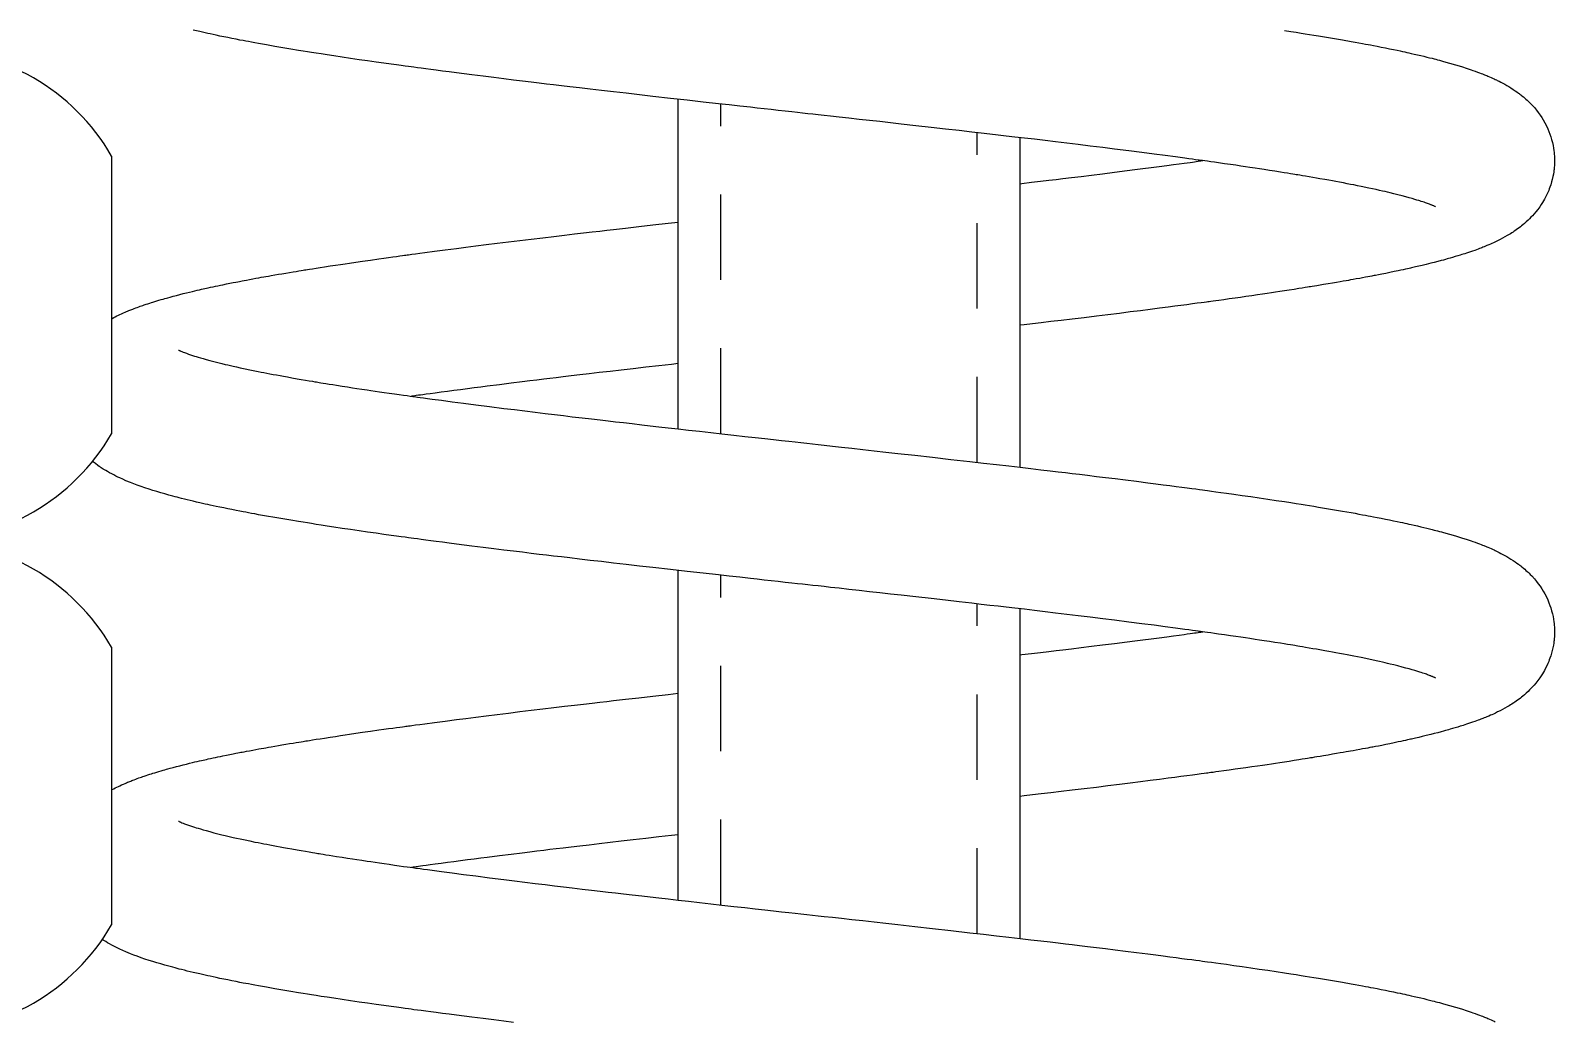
# Model space of a CAD drawing. Extents: x 126.2 to 199.4, y 112.1 to 154.8.
# Drawn here: x 196.078 to 198.309, y 117.528 to 118.978 of the extents above; entities that cross this region are included whole.
import ezdxf

# ---------------------------------------------------------------- set-up
doc = ezdxf.new("R2010")
doc.units = 0
doc.header["$LTSCALE"] = 0.5
doc.header["$MEASUREMENT"] = 0
doc.linetypes.add('HIDDEN', pattern=[0.375, 0.25, -0.125])
doc.layers.get('0').update_dxf_attribs({"linetype": 'CONTINUOUS'})

msp = doc.modelspace()

# ---------------------------------------------------------------- linework, layer by layer
at = {"linetype": 'HIDDEN'}
for p, q in [((197.08857, 118.38758), (197.08857, 118.87002)), ((197.46357, 118.34571), (197.46357, 118.82808)), ((197.08857, 117.69813), (197.08857, 118.18056)), ((197.46357, 117.65625), (197.46357, 118.13862))]:
    msp.add_line(p, q, dxfattribs=at)
for p, q in [((196.19691, 118.79392), (196.19691, 118.38767)), ((196.19691, 118.07517), (196.19691, 117.66892))]:
    msp.add_line(p, q)
at = {"linetype": 'Continuous', "flags": 128}
for points in [[(198.13444, 118.71955), (198.13444, 118.71954), (198.1341, 118.71973), (198.13375, 118.7199), (198.13326, 118.72014), (198.13258, 118.72046), (198.13166, 118.72088), (198.13054, 118.72137), (198.12978, 118.72169), (198.12898, 118.72202), (198.12821, 118.72233), (198.12749, 118.72262), (198.12672, 118.72292), (198.12572, 118.7233), (198.12422, 118.72386), (198.12263, 118.72445), (198.1211, 118.72499), (198.11963, 118.72551), (198.11764, 118.72619), (198.11563, 118.72686), (198.11356, 118.72754), (198.11155, 118.72819), (198.10974, 118.72876), (198.10714, 118.72956), (198.10402, 118.7305), (198.10035, 118.73158), (198.09603, 118.73281), (198.09097, 118.7342), (198.08533, 118.73571), (198.0794, 118.73724), (198.0736, 118.73869), (198.0682, 118.74001), (198.06418, 118.74096), (198.06046, 118.74183), (198.0567, 118.7427), (198.05234, 118.74369), (198.04733, 118.7448), (198.03655, 118.74712), (198.02564, 118.74938), (198.01995, 118.75053), (198.01476, 118.75156), (198.01004, 118.75248), (198.00508, 118.75344), (197.99958, 118.75448), (197.99388, 118.75555), (197.98867, 118.75651), (197.98361, 118.75744), (197.97831, 118.7584), (197.97215, 118.7595), (197.96508, 118.76075), (197.96019, 118.76161), (197.95492, 118.76252), (197.94934, 118.76348), (197.94419, 118.76435), (197.93972, 118.7651), (197.93594, 118.76574), (197.93287, 118.76625), (197.93052, 118.76664), (197.92838, 118.76699), (197.92561, 118.76745), (197.92214, 118.76801), (197.91797, 118.76869), (197.91309, 118.76948), (197.90769, 118.77034), (197.89924, 118.77168), (197.89127, 118.77293), (197.88381, 118.77408), (197.87689, 118.77514), (197.87021, 118.77616), (197.86281, 118.77727), (197.85644, 118.77822), (197.84955, 118.77924), (197.84214, 118.78032), (197.83419, 118.78147), (197.82571, 118.78269), (197.81684, 118.78394), (197.81076, 118.7848), (197.80535, 118.78555), (197.80061, 118.78621), (197.79657, 118.78677), (197.79321, 118.78723), (197.79057, 118.78759), (197.78863, 118.78786), (197.78682, 118.78811), (197.78326, 118.78859), (197.77882, 118.78919), (197.7735, 118.78992), (197.76727, 118.79076), (197.75372, 118.79257), (197.73881, 118.79455), (197.7225, 118.79669), (197.70474, 118.79899), (197.6855, 118.80146), (197.66474, 118.80409), (197.64733, 118.80627), (197.6292, 118.80851), (197.61157, 118.81068), (197.59465, 118.81273), (197.57846, 118.81468), (197.56303, 118.81652), (197.5474, 118.81837), (197.53269, 118.82009), (197.51893, 118.82169), (197.50611, 118.82318), (197.49423, 118.82455), (197.48232, 118.82592), (197.46952, 118.8274), (197.45584, 118.82897), (197.43738, 118.83108), (197.4175, 118.83334), (197.39618, 118.83577), (197.37409, 118.83827), (197.35218, 118.84074), (197.33665, 118.84248), (197.32125, 118.84421), (197.30596, 118.84592), (197.2908, 118.84761), (197.27584, 118.84927), (197.2618, 118.85083), (197.2489, 118.85226), (197.23956, 118.85329), (197.23094, 118.85424), (197.22307, 118.8551), (197.21586, 118.8559), (197.20822, 118.85674), (197.20085, 118.85755), (197.19217, 118.85851), (197.18273, 118.85955), (197.17241, 118.86069), (197.16212, 118.86183), (197.15192, 118.86296), (197.14182, 118.86408), (197.13181, 118.86519), (197.11628, 118.86692), (197.10092, 118.86864), (197.08506, 118.87041), (197.06277, 118.87291), (197.0393, 118.87555), (197.01469, 118.87833), (196.98897, 118.88125), (196.9696, 118.88346), (196.94999, 118.8857), (196.93134, 118.88783), (196.91379, 118.88985), (196.89733, 118.89174), (196.8819, 118.89354), (196.86751, 118.89522), (196.85522, 118.89667), (196.84378, 118.89802), (196.83319, 118.89929), (196.8225, 118.90057), (196.81079, 118.90198), (196.79808, 118.90352), (196.78498, 118.90512), (196.771, 118.90685), (196.75616, 118.90869), (196.7405, 118.91065), (196.72405, 118.91272), (196.71286, 118.91415), (196.7015, 118.9156), (196.69086, 118.91698), (196.68107, 118.91825), (196.67212, 118.91942), (196.66398, 118.92048), (196.65666, 118.92145), (196.65013, 118.92231), (196.64438, 118.92308), (196.63941, 118.92374), (196.6352, 118.92431), (196.63163, 118.92478), (196.62676, 118.92544), (196.62079, 118.92625), (196.61379, 118.9272), (196.60619, 118.92825), (196.5955, 118.92973), (196.58394, 118.93135), (196.57159, 118.93311), (196.55911, 118.93491), (196.54668, 118.93674), (196.53431, 118.93858), (196.52201, 118.94044), (196.5125, 118.9419), (196.50385, 118.94324), (196.49618, 118.94444), (196.48946, 118.94551), (196.48353, 118.94646), (196.47732, 118.94746), (196.47061, 118.94855), (196.45926, 118.95043), (196.44767, 118.95238), (196.43586, 118.9544), (196.42358, 118.95655), (196.4179, 118.95756), (196.41213, 118.95859), (196.40647, 118.95962), (196.40145, 118.96054), (196.39709, 118.96134), (196.39336, 118.96204), (196.38967, 118.96274), (196.38474, 118.96368), (196.37914, 118.96476), (196.37302, 118.96596), (196.36697, 118.96717), (196.36109, 118.96836), (196.35537, 118.96955), (196.35015, 118.97064), (196.34539, 118.97166), (196.34119, 118.97256), (196.33754, 118.97336), (196.33397, 118.97415), (196.33019, 118.975), (196.3259, 118.97598), (196.32113, 118.97708), (196.31631, 118.97821)], [(197.9134, 118.9777), (197.92244, 118.9763), (197.93049, 118.97504), (197.93758, 118.97392), (197.94374, 118.97294), (197.94976, 118.97197), (197.95628, 118.97091), (197.96329, 118.96976), (197.97475, 118.96786), (197.98642, 118.96588), (197.9984, 118.96381), (198.0109, 118.96161), (198.01666, 118.96058), (198.02237, 118.95954), (198.02748, 118.95861), (198.03193, 118.95779), (198.03574, 118.95707), (198.03937, 118.95639), (198.0435, 118.9556), (198.04894, 118.95456), (198.055, 118.95337), (198.06109, 118.95216), (198.06701, 118.95096), (198.07277, 118.94978), (198.07837, 118.94861), (198.08248, 118.94773), (198.08618, 118.94694), (198.0895, 118.94622), (198.09244, 118.94557), (198.09544, 118.94491), (198.09888, 118.94414), (198.10312, 118.94318), (198.10784, 118.94209), (198.1127, 118.94095), (198.11727, 118.93986), (198.12157, 118.93881), (198.12559, 118.93782), (198.12933, 118.93689), (198.13236, 118.93611), (198.13502, 118.93543), (198.13744, 118.9348), (198.14009, 118.93411), (198.14301, 118.93333), (198.14617, 118.93247), (198.15496, 118.93003), (198.16383, 118.92745), (198.17246, 118.92481), (198.18085, 118.92212), (198.18367, 118.92118), (198.18632, 118.92028), (198.18913, 118.91931), (198.19238, 118.91816), (198.19603, 118.91683), (198.19892, 118.91575), (198.20135, 118.91482), (198.20335, 118.91404), (198.20492, 118.91341), (198.20628, 118.91287), (198.20774, 118.91228), (198.20931, 118.91163), (198.21102, 118.91091), (198.21312, 118.91001), (198.21565, 118.90891), (198.21789, 118.9079), (198.21998, 118.90695), (198.22181, 118.90609), (198.22339, 118.90533), (198.22479, 118.90466), (198.22741, 118.90336), (198.23007, 118.902), (198.23289, 118.90051), (198.2358, 118.89891), (198.23856, 118.89735), (198.24155, 118.89559), (198.24479, 118.89359), (198.24805, 118.89149), (198.25099, 118.88951), (198.25356, 118.8877), (198.2557, 118.88614), (198.25674, 118.88536), (198.25778, 118.88457), (198.25916, 118.8835), (198.26088, 118.88213), (198.26293, 118.88045), (198.265, 118.87868), (198.26677, 118.87712), (198.26839, 118.87564), (198.26973, 118.87438), (198.27123, 118.87294), (198.27304, 118.87113), (198.27512, 118.86897), (198.27898, 118.8647), (198.28214, 118.86089), (198.28478, 118.85747), (198.28731, 118.85395), (198.28976, 118.85029), (198.29188, 118.84686), (198.29423, 118.84273), (198.29658, 118.83819), (198.2986, 118.83385), (198.30033, 118.82974), (198.30179, 118.82584), (198.30304, 118.82216), (198.30427, 118.81805), (198.30538, 118.81373), (198.30632, 118.80943), (198.30702, 118.80554), (198.30755, 118.80196), (198.30786, 118.79931), (198.3081, 118.79679), (198.30831, 118.79392), (198.30846, 118.79042), (198.30851, 118.78634), (198.3084, 118.78225), (198.30827, 118.77972), (198.30811, 118.7776), (198.30795, 118.77583), (198.3078, 118.77442), (198.30762, 118.77292), (198.30731, 118.77062), (198.30682, 118.76759), (198.30609, 118.76377), (198.30517, 118.75968), (198.30419, 118.756), (198.30297, 118.75193), (198.30183, 118.74858), (198.30088, 118.746), (198.29995, 118.74364), (198.29875, 118.74079), (198.29721, 118.73742), (198.29545, 118.73388), (198.29381, 118.73082), (198.29235, 118.72824), (198.29092, 118.72587), (198.2891, 118.72301), (198.28681, 118.71963), (198.28403, 118.71584), (198.28122, 118.71228), (198.27864, 118.70922), (198.27631, 118.70662), (198.27407, 118.70424), (198.27195, 118.70208), (198.26977, 118.69997), (198.26721, 118.69759), (198.26436, 118.69508), (198.26195, 118.69305), (198.2601, 118.69155), (198.25853, 118.69031), (198.2566, 118.68884), (198.25437, 118.68719), (198.2523, 118.68571), (198.25051, 118.68447), (198.24902, 118.68347), (198.2478, 118.68266), (198.24605, 118.68152), (198.2441, 118.68029), (198.24192, 118.67895), (198.23938, 118.67744), (198.2359, 118.67545), (198.23235, 118.67352), (198.22879, 118.67165), (198.22525, 118.66988), (198.22192, 118.66827), (198.21903, 118.66693), (198.21683, 118.66593), (198.21476, 118.66501), (198.21242, 118.664), (198.20957, 118.66279), (198.2075, 118.66194), (198.20543, 118.6611), (198.20361, 118.66037), (198.20205, 118.65976), (198.20077, 118.65927), (198.19884, 118.65853), (198.19673, 118.65774), (198.19437, 118.65687), (198.19166, 118.65589), (198.18842, 118.65475), (198.18571, 118.65382), (198.1827, 118.6528), (198.17976, 118.65183), (198.17716, 118.65099), (198.17491, 118.65027), (198.17288, 118.64963), (198.17065, 118.64893), (198.16721, 118.64788), (198.16332, 118.64671), (198.15942, 118.64556), (198.15596, 118.64457), (198.15353, 118.64388), (198.15132, 118.64326), (198.14881, 118.64256), (198.14587, 118.64175), (198.14247, 118.64084), (198.13752, 118.63953), (198.13249, 118.63823), (198.12742, 118.63694), (198.12091, 118.63534), (198.11502, 118.63391), (198.10977, 118.63267), (198.10514, 118.6316), (198.10111, 118.63068), (198.09937, 118.63028), (198.09777, 118.62992), (198.09588, 118.6295), (198.09348, 118.62897), (198.09057, 118.62833), (198.08713, 118.62758), (198.08352, 118.6268), (198.0799, 118.62603), (198.07378, 118.62474), (198.06767, 118.62348), (198.06157, 118.62225), (198.05573, 118.62108), (198.05072, 118.6201), (198.04659, 118.6193), (198.04458, 118.61891), (198.04287, 118.61859), (198.04094, 118.61822), (198.03847, 118.61775), (198.03544, 118.61718), (198.03185, 118.61651), (198.02768, 118.61574), (198.02345, 118.61496), (198.01836, 118.61404), (198.01393, 118.61324), (198.01018, 118.61257), (198.00705, 118.61202), (198.00357, 118.6114), (197.99939, 118.61067), (197.99481, 118.60987), (197.98957, 118.60897), (197.98368, 118.60796), (197.9771, 118.60685), (197.97045, 118.60573), (197.96537, 118.60489), (197.96092, 118.60416), (197.95711, 118.60353), (197.95394, 118.60302), (197.95143, 118.60261), (197.94955, 118.60231), (197.94701, 118.6019), (197.94365, 118.60136), (197.93945, 118.60069), (197.93441, 118.59989), (197.92733, 118.59877), (197.9201, 118.59765), (197.91319, 118.59658), (197.90661, 118.59558), (197.90038, 118.59463), (197.89449, 118.59374), (197.8879, 118.59276), (197.88115, 118.59176), (197.87368, 118.59067), (197.86549, 118.58947), (197.85655, 118.58819), (197.849, 118.58711), (197.84097, 118.58598), (197.83246, 118.58479), (197.82436, 118.58366), (197.81736, 118.5827), (197.8128, 118.58208), (197.80889, 118.58154), (197.80563, 118.5811), (197.80302, 118.58075), (197.80107, 118.58049), (197.79932, 118.58025), (197.79577, 118.57977), (197.79123, 118.57917), (197.78569, 118.57842), (197.77861, 118.57748), (197.77048, 118.57641), (197.76183, 118.57527), (197.75276, 118.57408), (197.74323, 118.57284), (197.73043, 118.57119), (197.71689, 118.56945), (197.70258, 118.56763), (197.68751, 118.56573), (197.67166, 118.56375), (197.65501, 118.56169), (197.63808, 118.55961), (197.61998, 118.55741), (197.60283, 118.55534), (197.58664, 118.55341), (197.57145, 118.55161), (197.55728, 118.54994), (197.54438, 118.54843), (197.53249, 118.54705), (197.52607, 118.54631)], [(197.52607, 118.75345), (197.529, 118.75379), (197.54322, 118.75545), (197.55632, 118.757), (197.56833, 118.75842), (197.57926, 118.75973), (197.58911, 118.76091), (197.60185, 118.76245), (197.6158, 118.76415), (197.63095, 118.76601), (197.64726, 118.76803), (197.66467, 118.77021), (197.68315, 118.77255), (197.69451, 118.774), (197.7062, 118.77551), (197.71821, 118.77706), (197.73018, 118.77863), (197.74103, 118.78006), (197.75069, 118.78134), (197.75919, 118.78247), (197.76656, 118.78346), (197.77113, 118.78407), (197.77514, 118.78462), (197.7786, 118.78509), (197.78151, 118.78548), (197.78393, 118.78581), (197.78686, 118.78621), (197.7907, 118.78673), (197.79377, 118.78716)], [(196.19691, 118.55593), (196.19782, 118.55642), (196.20013, 118.55762), (196.20235, 118.55875), (196.20456, 118.55985), (196.20683, 118.56094), (196.20899, 118.56196), (196.21154, 118.56314), (196.21431, 118.56438), (196.21673, 118.56543), (196.21876, 118.5663), (196.22045, 118.567), (196.22204, 118.56766), (196.22356, 118.56827), (196.22501, 118.56885), (196.22637, 118.56939), (196.22802, 118.57004), (196.22998, 118.57079), (196.23224, 118.57164), (196.23452, 118.57248), (196.23692, 118.57336), (196.23881, 118.57403), (196.24047, 118.57461), (196.24242, 118.57529), (196.2448, 118.5761), (196.24749, 118.577), (196.25007, 118.57785), (196.25275, 118.57872), (196.25511, 118.57948), (196.25738, 118.58019), (196.25998, 118.581), (196.26292, 118.58189), (196.26623, 118.58288), (196.26938, 118.58381), (196.27225, 118.58464), (196.27483, 118.58538), (196.27711, 118.58602), (196.27941, 118.58667), (196.28289, 118.58762), (196.28706, 118.58875), (196.29178, 118.59), (196.29658, 118.59124), (196.30166, 118.59253), (196.30651, 118.59373), (196.31104, 118.59484), (196.31513, 118.59582), (196.31888, 118.59671), (196.32233, 118.59751), (196.32547, 118.59824), (196.32829, 118.59888), (196.33079, 118.59944), (196.33331, 118.60001), (196.33562, 118.60052), (196.33845, 118.60115), (196.34181, 118.60188), (196.34542, 118.60266), (196.34903, 118.60343), (196.35264, 118.60419), (196.35625, 118.60495), (196.35985, 118.60569), (196.36497, 118.60674), (196.37007, 118.60776), (196.3748, 118.6087), (196.37893, 118.60951), (196.38174, 118.61005), (196.38416, 118.61052), (196.38618, 118.61091), (196.38821, 118.61129), (196.39097, 118.61182), (196.39446, 118.61247), (196.39868, 118.61326), (196.40356, 118.61416), (196.4082, 118.61501), (196.41237, 118.61576), (196.41606, 118.61643), (196.41973, 118.61708), (196.42283, 118.61763), (196.42639, 118.61826), (196.43065, 118.619), (196.43561, 118.61987), (196.4413, 118.62085), (196.4463, 118.6217), (196.45177, 118.62263), (196.45741, 118.62357), (196.46251, 118.62442), (196.46704, 118.62517), (196.47097, 118.62582), (196.4744, 118.62637), (196.47717, 118.62682), (196.47927, 118.62717), (196.48116, 118.62747), (196.48362, 118.62787), (196.48666, 118.62835), (196.49103, 118.62905), (196.49624, 118.62987), (196.50227, 118.63082), (196.50835, 118.63177), (196.51666, 118.63305), (196.52448, 118.63425), (196.53181, 118.63536), (196.53864, 118.63638), (196.54516, 118.63735), (196.55418, 118.63868), (196.56434, 118.64015), (196.57565, 118.64178), (196.58815, 118.64355), (196.59519, 118.64454), (196.60218, 118.64551), (196.60845, 118.64637), (196.61394, 118.64713), (196.61866, 118.64777), (196.62259, 118.64831), (196.62547, 118.6487), (196.6277, 118.649), (196.6294, 118.64922), (196.63138, 118.64949), (196.63375, 118.64981), (196.63652, 118.65018), (196.6417, 118.65087), (196.64789, 118.6517), (196.6551, 118.65265), (196.66939, 118.65454), (196.68489, 118.65656), (196.70164, 118.65872), (196.71532, 118.66048), (196.72976, 118.66231), (196.74497, 118.66423), (196.76097, 118.66622), (196.77775, 118.6683), (196.79459, 118.67036), (196.81076, 118.67233), (196.828, 118.6744), (196.84435, 118.67635), (196.85977, 118.67818), (196.87425, 118.67988), (196.88776, 118.68146), (196.90008, 118.68288), (196.91144, 118.68419), (196.92184, 118.68539), (196.93137, 118.68648), (196.94904, 118.68851), (196.96827, 118.6907), (196.98907, 118.69307), (197.01145, 118.69561), (197.02607, 118.69726)], [(196.29505, 118.51005), (196.29505, 118.51005), (196.29527, 118.50993), (196.2956, 118.50976), (196.29601, 118.50956), (196.2966, 118.50928), (196.29741, 118.50891), (196.29845, 118.50845), (196.29968, 118.50792), (196.30154, 118.50716), (196.30348, 118.5064), (196.30655, 118.50526), (196.30962, 118.50417), (196.31246, 118.5032), (196.31536, 118.50224), (196.31823, 118.50131), (196.32074, 118.50053), (196.32353, 118.49967), (196.32686, 118.49868), (196.33078, 118.49754), (196.33539, 118.49625), (196.34075, 118.49478), (196.34654, 118.49326), (196.3525, 118.49174), (196.35815, 118.49034), (196.36338, 118.48908), (196.36726, 118.48817), (196.37089, 118.48732), (196.37495, 118.4864), (196.37965, 118.48535), (196.38497, 118.48418), (196.39217, 118.48263), (196.39943, 118.48111), (196.40669, 118.47963), (196.41139, 118.47869), (196.41573, 118.47783), (196.41974, 118.47705), (196.424, 118.47623), (196.42864, 118.47535), (196.43355, 118.47442), (196.43836, 118.47353), (196.44349, 118.47259), (196.44855, 118.47166), (196.4543, 118.47063), (196.46094, 118.46945), (196.46849, 118.46812), (196.47435, 118.46711), (196.4806, 118.46603), (196.48626, 118.46507), (196.49107, 118.46426), (196.49424, 118.46373), (196.49686, 118.4633), (196.49892, 118.46296), (196.50066, 118.46267), (196.50331, 118.46224), (196.50664, 118.46169), (196.51068, 118.46103), (196.51542, 118.46027), (196.52079, 118.45941), (196.5261, 118.45856), (196.53432, 118.45727), (196.54204, 118.45607), (196.54924, 118.45496), (196.55592, 118.45394), (196.56292, 118.45288), (196.57073, 118.45171), (196.57645, 118.45087), (196.58255, 118.44997), (196.58904, 118.44902), (196.59591, 118.44803), (196.60319, 118.44698), (196.61083, 118.4459), (196.61794, 118.4449), (196.62419, 118.44403), (196.62955, 118.44328), (196.634, 118.44267), (196.63754, 118.44218), (196.64016, 118.44182), (196.64216, 118.44155), (196.64455, 118.44122), (196.6486, 118.44067), (196.65353, 118.44), (196.65936, 118.43922), (196.66601, 118.43832), (196.67995, 118.43646), (196.69527, 118.43443), (196.71201, 118.43224), (196.73021, 118.42989), (196.74991, 118.42737), (196.77114, 118.42469), (196.78632, 118.4228), (196.80187, 118.42088), (196.8169, 118.41903), (196.83134, 118.41728), (196.84518, 118.41561), (196.8584, 118.41403), (196.87097, 118.41253), (196.88574, 118.41079), (196.89947, 118.40918), (196.91213, 118.40771), (196.92374, 118.40637), (196.93446, 118.40513), (196.94603, 118.40379), (196.95887, 118.40232), (196.973, 118.4007), (196.98501, 118.39932), (196.99783, 118.39786), (197.01146, 118.3963), (197.02591, 118.39466), (197.04118, 118.39293), (197.05728, 118.39111), (197.07397, 118.38923), (197.09001, 118.38742), (197.10734, 118.38548), (197.12357, 118.38366), (197.13869, 118.38198), (197.15271, 118.38042), (197.1656, 118.37899), (197.17736, 118.37769), (197.18802, 118.37651), (197.19709, 118.37551), (197.20555, 118.37458), (197.21416, 118.37363), (197.22256, 118.37271), (197.23078, 118.3718), (197.2396, 118.37083), (197.25176, 118.36949), (197.26528, 118.36799), (197.28014, 118.36634), (197.29615, 118.36456), (197.31274, 118.36272), (197.32983, 118.36081), (197.34744, 118.35884), (197.37246, 118.35603), (197.39839, 118.35311), (197.42518, 118.35008), (197.45279, 118.34694), (197.47293, 118.34464), (197.49197, 118.34246), (197.50988, 118.34041), (197.52666, 118.33848), (197.54236, 118.33666), (197.55699, 118.33495), (197.57056, 118.33335), (197.58208, 118.33199), (197.59272, 118.33073), (197.60269, 118.32953), (197.61344, 118.32824), (197.62525, 118.32681), (197.63812, 118.32524), (197.65141, 118.32361), (197.66561, 118.32186), (197.68071, 118.31998), (197.69667, 118.31797), (197.71345, 118.31584), (197.72484, 118.31439), (197.73573, 118.31298), (197.74577, 118.31168), (197.75497, 118.31049), (197.76333, 118.30939), (197.77089, 118.30839), (197.77765, 118.3075), (197.78361, 118.30671), (197.7888, 118.30601), (197.79323, 118.30542), (197.7969, 118.30493), (197.80075, 118.30441), (197.8063, 118.30366), (197.81295, 118.30276), (197.82035, 118.30175), (197.8283, 118.30065), (197.83942, 118.2991), (197.8514, 118.2974), (197.8639, 118.29561), (197.87637, 118.2938), (197.88878, 118.29196), (197.90113, 118.29011), (197.9134, 118.28824), (197.92244, 118.28684), (197.93049, 118.28559), (197.93758, 118.28447), (197.94374, 118.28348), (197.94976, 118.28252), (197.95628, 118.28146), (197.96329, 118.28031), (197.97475, 118.2784), (197.98642, 118.27643), (197.9984, 118.27436), (198.0109, 118.27216), (198.01666, 118.27112), (198.02237, 118.27009), (198.02748, 118.26915), (198.03193, 118.26833), (198.03574, 118.26762), (198.03937, 118.26694), (198.0435, 118.26615), (198.04894, 118.2651), (198.055, 118.26392), (198.06109, 118.26271), (198.06701, 118.26151), (198.07277, 118.26032), (198.07837, 118.25915), (198.08248, 118.25828), (198.08618, 118.25748), (198.0895, 118.25676), (198.09244, 118.25612), (198.09544, 118.25545), (198.09888, 118.25468), (198.10312, 118.25372), (198.10784, 118.25263), (198.1127, 118.25149), (198.11727, 118.2504), (198.12157, 118.24936), (198.12559, 118.24837), (198.12933, 118.24743), (198.13236, 118.24666), (198.13502, 118.24598), (198.13744, 118.24535), (198.14009, 118.24465), (198.14301, 118.24387), (198.14617, 118.24302), (198.15496, 118.24057), (198.16383, 118.238), (198.17246, 118.23536), (198.18085, 118.23267), (198.18367, 118.23173), (198.18632, 118.23083), (198.18913, 118.22986), (198.19238, 118.22871), (198.19603, 118.22738), (198.19892, 118.2263), (198.20135, 118.22536), (198.20335, 118.22458), (198.20492, 118.22396), (198.20628, 118.22342), (198.20774, 118.22282), (198.20931, 118.22217), (198.21102, 118.22145), (198.21312, 118.22056), (198.21565, 118.21945), (198.21789, 118.21845), (198.21998, 118.21749), (198.22181, 118.21664), (198.22339, 118.21588), (198.22479, 118.2152), (198.22741, 118.2139), (198.23007, 118.21254), (198.23289, 118.21105), (198.2358, 118.20946), (198.23856, 118.20789), (198.24155, 118.20613), (198.24479, 118.20413), (198.24805, 118.20204), (198.25099, 118.20006), (198.25356, 118.19824), (198.2557, 118.19669), (198.25674, 118.19591), (198.25778, 118.19512), (198.25916, 118.19405), (198.26088, 118.19267), (198.26293, 118.19099), (198.265, 118.18923), (198.26677, 118.18767), (198.26839, 118.18618), (198.26973, 118.18493), (198.27123, 118.18348), (198.27304, 118.18168), (198.27512, 118.17951), (198.27898, 118.17524), (198.28214, 118.17144), (198.28478, 118.16802), (198.28731, 118.1645), (198.28976, 118.16083), (198.29188, 118.1574), (198.29423, 118.15327), (198.29658, 118.14874), (198.2986, 118.1444), (198.30033, 118.14028), (198.30179, 118.13639), (198.30304, 118.13271), (198.30427, 118.12859), (198.30538, 118.12427), (198.30632, 118.11998), (198.30702, 118.11609), (198.30755, 118.1125), (198.30786, 118.10985), (198.3081, 118.10733), (198.30831, 118.10447), (198.30846, 118.10096), (198.30851, 118.09689), (198.3084, 118.09279), (198.30827, 118.09027), (198.30811, 118.08815), (198.30795, 118.08638), (198.3078, 118.08497), (198.30762, 118.08347), (198.30731, 118.08116), (198.30682, 118.07813), (198.30609, 118.07431), (198.30517, 118.07023), (198.30419, 118.06655), (198.30297, 118.06248), (198.30183, 118.05913), (198.30088, 118.05655), (198.29995, 118.05419), (198.29875, 118.05133), (198.29721, 118.04796), (198.29545, 118.04443), (198.29381, 118.04136), (198.29235, 118.03879), (198.29092, 118.03642), (198.2891, 118.03356), (198.28681, 118.03018), (198.28403, 118.02639), (198.28122, 118.02283), (198.27864, 118.01976), (198.27631, 118.01717), (198.27407, 118.01478), (198.27195, 118.01263), (198.26977, 118.01051), (198.26721, 118.00814), (198.26436, 118.00563), (198.26195, 118.00359), (198.2601, 118.00209), (198.25853, 118.00086), (198.2566, 117.99939), (198.25437, 117.99774), (198.2523, 117.99626), (198.25051, 117.99502), (198.24902, 117.99401), (198.2478, 117.99321), (198.24605, 117.99207), (198.2441, 117.99083), (198.24192, 117.9895), (198.23938, 117.98798), (198.2359, 117.986), (198.23235, 117.98406), (198.22879, 117.9822), (198.22525, 117.98042), (198.22192, 117.97882), (198.21903, 117.97747), (198.21683, 117.97648), (198.21476, 117.97555), (198.21242, 117.97454), (198.20957, 117.97334), (198.2075, 117.97248), (198.20543, 117.97164), (198.20361, 117.97092), (198.20205, 117.97031), (198.20077, 117.96981), (198.19884, 117.96908), (198.19673, 117.96828), (198.19437, 117.96742), (198.19166, 117.96644), (198.18842, 117.9653), (198.18571, 117.96437), (198.1827, 117.96335), (198.17976, 117.96238), (198.17716, 117.96153), (198.17491, 117.96081), (198.17288, 117.96017), (198.17065, 117.95947), (198.16721, 117.95842), (198.16332, 117.95725), (198.15942, 117.95611), (198.15596, 117.95511), (198.15353, 117.95442), (198.15132, 117.9538), (198.14881, 117.95311), (198.14587, 117.9523), (198.14247, 117.95138), (198.13752, 117.95008), (198.13249, 117.94877), (198.12742, 117.94749), (198.12091, 117.94588), (198.11502, 117.94446), (198.10977, 117.94322), (198.10514, 117.94214), (198.10111, 117.94122), (198.09937, 117.94083), (198.09777, 117.94047), (198.09588, 117.94005), (198.09348, 117.93951), (198.09057, 117.93887), (198.08713, 117.93812), (198.08352, 117.93734), (198.0799, 117.93657), (198.07378, 117.93529), (198.06767, 117.93403), (198.06157, 117.93279), (198.05573, 117.93163), (198.05072, 117.93065), (198.04659, 117.92984), (198.04458, 117.92946), (198.04287, 117.92913), (198.04094, 117.92876), (198.03847, 117.92829), (198.03544, 117.92772), (198.03185, 117.92705), (198.02768, 117.92628), (198.02345, 117.92551), (198.01836, 117.92459), (198.01393, 117.92379), (198.01018, 117.92312), (198.00705, 117.92256), (198.00357, 117.92195), (197.99939, 117.92122), (197.99481, 117.92042), (197.98957, 117.91951), (197.98368, 117.91851), (197.9771, 117.91739), (197.97045, 117.91628), (197.96537, 117.91544), (197.96092, 117.9147), (197.95711, 117.91408), (197.95394, 117.91356), (197.95143, 117.91316), (197.94955, 117.91285), (197.94701, 117.91244), (197.94365, 117.9119), (197.93945, 117.91123), (197.93441, 117.91043), (197.92733, 117.90932), (197.9201, 117.90819), (197.91319, 117.90713), (197.90661, 117.90612), (197.90038, 117.90518), (197.89449, 117.90429), (197.8879, 117.90331), (197.88115, 117.90231), (197.87368, 117.90121), (197.86549, 117.90002), (197.85655, 117.89873), (197.849, 117.89766), (197.84097, 117.89652), (197.83246, 117.89533), (197.82436, 117.89421), (197.81736, 117.89324), (197.8128, 117.89262), (197.80889, 117.89209), (197.80563, 117.89165), (197.80302, 117.89129), (197.80107, 117.89103), (197.79932, 117.8908), (197.79577, 117.89032), (197.79123, 117.88971), (197.78569, 117.88897), (197.77861, 117.88803), (197.77048, 117.88695), (197.76183, 117.88582), (197.75276, 117.88463), (197.74323, 117.88339), (197.73043, 117.88173), (197.71689, 117.88), (197.70258, 117.87818), (197.68751, 117.87628), (197.67166, 117.87429), (197.65501, 117.87223), (197.63808, 117.87015), (197.61998, 117.86795), (197.60283, 117.86588), (197.58664, 117.86395), (197.57145, 117.86215), (197.55728, 117.86048), (197.54438, 117.85898), (197.53249, 117.8576), (197.52607, 117.85686)], [(197.02607, 118.49021), (197.01644, 118.48912), (196.99771, 118.48699), (196.97865, 118.48481), (196.96019, 118.48269), (196.94281, 118.48069), (196.92651, 118.47881), (196.91057, 118.47696), (196.89576, 118.47524), (196.88206, 118.47363), (196.86944, 118.47214), (196.85791, 118.47077), (196.84745, 118.46952), (196.8384, 118.46843), (196.82928, 118.46733), (196.81941, 118.46613), (196.80883, 118.46483), (196.79754, 118.46344), (196.78171, 118.46148), (196.76473, 118.45936), (196.74667, 118.45707), (196.73725, 118.45587), (196.72758, 118.45463), (196.71766, 118.45334), (196.70751, 118.45202), (196.69766, 118.45073), (196.68865, 118.44955), (196.67909, 118.44828), (196.67067, 118.44716), (196.66335, 118.44618), (196.65711, 118.44534), (196.65265, 118.44473), (196.64895, 118.44423), (196.646, 118.44383), (196.64265, 118.44337), (196.63805, 118.44274), (196.63575, 118.44243)], [(198.13444, 118.03009), (198.13444, 118.03009), (198.1341, 118.03027), (198.13375, 118.03045), (198.13326, 118.03069), (198.13258, 118.03101), (198.13166, 118.03142), (198.13054, 118.03191), (198.12978, 118.03223), (198.12898, 118.03256), (198.12821, 118.03288), (198.12749, 118.03316), (198.12672, 118.03346), (198.12572, 118.03385), (198.12422, 118.03441), (198.12263, 118.03499), (198.1211, 118.03554), (198.11963, 118.03605), (198.11764, 118.03673), (198.11563, 118.03741), (198.11356, 118.03809), (198.11155, 118.03873), (198.10974, 118.0393), (198.10714, 118.04011), (198.10402, 118.04104), (198.10035, 118.04212), (198.09603, 118.04335), (198.09097, 118.04475), (198.08533, 118.04625), (198.0794, 118.04779), (198.0736, 118.04924), (198.0682, 118.05055), (198.06418, 118.05151), (198.06046, 118.05238), (198.0567, 118.05324), (198.05234, 118.05423), (198.04733, 118.05534), (198.03655, 118.05767), (198.02564, 118.05993), (198.01995, 118.06108), (198.01476, 118.06211), (198.01004, 118.06303), (198.00508, 118.06398), (197.99958, 118.06503), (197.99388, 118.06609), (197.98867, 118.06706), (197.98361, 118.06798), (197.97831, 118.06894), (197.97215, 118.07005), (197.96508, 118.0713), (197.96019, 118.07215), (197.95492, 118.07306), (197.94934, 118.07402), (197.94419, 118.0749), (197.93972, 118.07565), (197.93594, 118.07628), (197.93287, 118.07679), (197.93052, 118.07718), (197.92838, 118.07753), (197.92561, 118.07799), (197.92214, 118.07856), (197.91797, 118.07923), (197.91309, 118.08002), (197.90769, 118.08089), (197.89924, 118.08223), (197.89127, 118.08347), (197.88381, 118.08463), (197.87689, 118.08569), (197.87021, 118.0867), (197.86281, 118.08781), (197.85644, 118.08876), (197.84955, 118.08978), (197.84214, 118.09087), (197.83419, 118.09202), (197.82571, 118.09323), (197.81684, 118.09449), (197.81076, 118.09534), (197.80535, 118.0961), (197.80061, 118.09676), (197.79657, 118.09732), (197.79321, 118.09778), (197.79057, 118.09814), (197.78863, 118.0984), (197.78682, 118.09865), (197.78326, 118.09914), (197.77882, 118.09974), (197.7735, 118.10046), (197.76727, 118.1013), (197.75372, 118.10311), (197.73881, 118.10509), (197.7225, 118.10723), (197.70474, 118.10954), (197.6855, 118.112), (197.66474, 118.11463), (197.64733, 118.11681), (197.6292, 118.11906), (197.61157, 118.12122), (197.59465, 118.12328), (197.57846, 118.12522), (197.56303, 118.12706), (197.5474, 118.12891), (197.53269, 118.13064), (197.51893, 118.13224), (197.50611, 118.13372), (197.49423, 118.13509), (197.48232, 118.13647), (197.46952, 118.13794), (197.45584, 118.13951), (197.43738, 118.14162), (197.4175, 118.14389), (197.39618, 118.14631), (197.37409, 118.14881), (197.35218, 118.15128), (197.33665, 118.15303), (197.32125, 118.15475), (197.30596, 118.15646), (197.2908, 118.15815), (197.27584, 118.15982), (197.2618, 118.16137), (197.2489, 118.1628), (197.23956, 118.16383), (197.23094, 118.16478), (197.22307, 118.16565), (197.21586, 118.16644), (197.20822, 118.16728), (197.20085, 118.16809), (197.19217, 118.16905), (197.18273, 118.17009), (197.17241, 118.17123), (197.16212, 118.17237), (197.15192, 118.1735), (197.14182, 118.17462), (197.13181, 118.17574), (197.11628, 118.17747), (197.10092, 118.17918), (197.08506, 118.18095), (197.06277, 118.18346), (197.0393, 118.1861), (197.01469, 118.18888), (196.98897, 118.1918), (196.9696, 118.194), (196.94999, 118.19624), (196.93134, 118.19838), (196.91379, 118.20039), (196.89733, 118.20229), (196.8819, 118.20408), (196.86751, 118.20577), (196.85522, 118.20721), (196.84378, 118.20857), (196.83319, 118.20983), (196.8225, 118.21111), (196.81079, 118.21253), (196.79808, 118.21407), (196.78498, 118.21567), (196.771, 118.21739), (196.75616, 118.21923), (196.7405, 118.22119), (196.72405, 118.22327), (196.71286, 118.22469), (196.7015, 118.22615), (196.69086, 118.22752), (196.68107, 118.22879), (196.67212, 118.22996), (196.66398, 118.23103), (196.65666, 118.23199), (196.65013, 118.23286), (196.64438, 118.23362), (196.63941, 118.23429), (196.6352, 118.23485), (196.63163, 118.23533), (196.62676, 118.23599), (196.62079, 118.23679), (196.61379, 118.23775), (196.60619, 118.23879), (196.5955, 118.24027), (196.58394, 118.2419), (196.57159, 118.24366), (196.55911, 118.24546), (196.54668, 118.24728), (196.53431, 118.24913), (196.52201, 118.25099), (196.5125, 118.25244), (196.50385, 118.25379), (196.49618, 118.25499), (196.48946, 118.25606), (196.48353, 118.257), (196.47732, 118.25801), (196.47061, 118.2591), (196.45926, 118.26097), (196.44767, 118.26292), (196.43586, 118.26494), (196.42358, 118.26709), (196.4179, 118.2681), (196.41213, 118.26914), (196.40647, 118.27016), (196.40145, 118.27108), (196.39709, 118.27189), (196.39336, 118.27259), (196.38967, 118.27328), (196.38474, 118.27422), (196.37914, 118.27531), (196.37302, 118.27651), (196.36697, 118.27772), (196.36109, 118.27891), (196.35537, 118.28009), (196.35015, 118.28119), (196.34539, 118.2822), (196.34119, 118.28311), (196.33754, 118.28391), (196.33397, 118.2847), (196.33019, 118.28555), (196.3259, 118.28652), (196.32113, 118.28762), (196.31631, 118.28875), (196.31177, 118.28984), (196.30751, 118.29088), (196.30351, 118.29186), (196.29948, 118.29288), (196.29598, 118.29377), (196.29301, 118.29454), (196.28992, 118.29535), (196.28645, 118.29627), (196.28073, 118.29783), (196.27485, 118.29947), (196.26892, 118.30118), (196.26309, 118.30291), (196.25735, 118.30468), (196.25169, 118.30647), (196.24581, 118.30841), (196.24028, 118.31031), (196.23437, 118.31243), (196.22957, 118.31423), (196.22442, 118.31624), (196.21798, 118.31889), (196.21333, 118.32092), (196.20881, 118.32298), (196.20613, 118.32425), (196.20315, 118.3257), (196.2001, 118.32725), (196.19705, 118.32885), (196.194, 118.33051), (196.19099, 118.33222), (196.18827, 118.33382), (196.18643, 118.33494), (196.18477, 118.33596), (196.18324, 118.33694), (196.18184, 118.33785), (196.1805, 118.33874), (196.17885, 118.33985), (196.17683, 118.34126), (196.17336, 118.34378), (196.17034, 118.34609), (196.16904, 118.34713)], [(197.52607, 118.06399), (197.529, 118.06433), (197.54322, 118.066), (197.55632, 118.06754), (197.56833, 118.06897), (197.57926, 118.07027), (197.58911, 118.07146), (197.60185, 118.073), (197.6158, 118.0747), (197.63095, 118.07656), (197.64726, 118.07858), (197.66467, 118.08076), (197.68315, 118.0831), (197.69451, 118.08455), (197.7062, 118.08605), (197.71821, 118.08761), (197.73018, 118.08917), (197.74103, 118.0906), (197.75069, 118.09188), (197.75919, 118.09302), (197.76656, 118.094), (197.77113, 118.09462), (197.77514, 118.09516), (197.7786, 118.09563), (197.78151, 118.09603), (197.78393, 118.09636), (197.78686, 118.09676), (197.7907, 118.09728), (197.79377, 118.0977)], [(196.19691, 117.86647), (196.19782, 117.86696), (196.20013, 117.86817), (196.20235, 117.8693), (196.20456, 117.87039), (196.20683, 117.87149), (196.20899, 117.87251), (196.21154, 117.87368), (196.21431, 117.87492), (196.21673, 117.87597), (196.21876, 117.87684), (196.22045, 117.87755), (196.22204, 117.8782), (196.22356, 117.87882), (196.22501, 117.8794), (196.22637, 117.87994), (196.22802, 117.88058), (196.22998, 117.88133), (196.23224, 117.88219), (196.23452, 117.88303), (196.23692, 117.8839), (196.23881, 117.88458), (196.24047, 117.88516), (196.24242, 117.88583), (196.2448, 117.88665), (196.24749, 117.88755), (196.25007, 117.8884), (196.25275, 117.88927), (196.25511, 117.89002), (196.25738, 117.89074), (196.25998, 117.89154), (196.26292, 117.89244), (196.26623, 117.89343), (196.26938, 117.89436), (196.27225, 117.89519), (196.27483, 117.89593), (196.27711, 117.89657), (196.27941, 117.89721), (196.28289, 117.89817), (196.28706, 117.89929), (196.29178, 117.90054), (196.29658, 117.90179), (196.30166, 117.90307), (196.30651, 117.90428), (196.31104, 117.90538), (196.31513, 117.90637), (196.31888, 117.90725), (196.32233, 117.90806), (196.32547, 117.90878), (196.32829, 117.90942), (196.33079, 117.90999), (196.33331, 117.91055), (196.33562, 117.91107), (196.33845, 117.91169), (196.34181, 117.91243), (196.34542, 117.91321), (196.34903, 117.91398), (196.35264, 117.91474), (196.35625, 117.91549), (196.35985, 117.91624), (196.36497, 117.91728), (196.37007, 117.91831), (196.3748, 117.91925), (196.37893, 117.92005), (196.38174, 117.9206), (196.38416, 117.92107), (196.38618, 117.92145), (196.38821, 117.92184), (196.39097, 117.92236), (196.39446, 117.92302), (196.39868, 117.92381), (196.40356, 117.92471), (196.4082, 117.92555), (196.41237, 117.92631), (196.41606, 117.92697), (196.41973, 117.92763), (196.42283, 117.92818), (196.42639, 117.9288), (196.43065, 117.92955), (196.43561, 117.93041), (196.4413, 117.93139), (196.4463, 117.93225), (196.45177, 117.93317), (196.45741, 117.93412), (196.46251, 117.93497), (196.46704, 117.93572), (196.47097, 117.93636), (196.4744, 117.93692), (196.47717, 117.93737), (196.47927, 117.93771), (196.48116, 117.93802), (196.48362, 117.93841), (196.48666, 117.9389), (196.49103, 117.93959), (196.49624, 117.94042), (196.50227, 117.94137), (196.50835, 117.94232), (196.51666, 117.9436), (196.52448, 117.94479), (196.53181, 117.9459), (196.53864, 117.94692), (196.54516, 117.94789), (196.55418, 117.94922), (196.56434, 117.9507), (196.57565, 117.95232), (196.58815, 117.9541), (196.59519, 117.95508), (196.60218, 117.95606), (196.60845, 117.95692), (196.61394, 117.95767), (196.61866, 117.95832), (196.62259, 117.95885), (196.62547, 117.95924), (196.6277, 117.95954), (196.6294, 117.95977), (196.63138, 117.96004), (196.63375, 117.96035), (196.63652, 117.96073), (196.6417, 117.96142), (196.64789, 117.96224), (196.6551, 117.9632), (196.66939, 117.96508), (196.68489, 117.96711), (196.70164, 117.96927), (196.71532, 117.97102), (196.72976, 117.97286), (196.74497, 117.97477), (196.76097, 117.97677), (196.77775, 117.97884), (196.79459, 117.98091), (196.81076, 117.98287), (196.828, 117.98495), (196.84435, 117.9869), (196.85977, 117.98872), (196.87425, 117.99043), (196.88776, 117.992), (196.90008, 117.99343), (196.91144, 117.99474), (196.92184, 117.99593), (196.93137, 117.99703), (196.94904, 117.99905), (196.96827, 118.00125), (196.98907, 118.00362), (197.01145, 118.00615), (197.02607, 118.00781)], [(196.29505, 117.82059), (196.29505, 117.82059), (196.29527, 117.82048), (196.2956, 117.82031), (196.29601, 117.82011), (196.2966, 117.81983), (196.29741, 117.81945), (196.29845, 117.81899), (196.29968, 117.81847), (196.30154, 117.8177), (196.30348, 117.81694), (196.30655, 117.8158), (196.30962, 117.81471), (196.31246, 117.81374), (196.31536, 117.81278), (196.31823, 117.81186), (196.32074, 117.81107), (196.32353, 117.81022), (196.32686, 117.80922), (196.33078, 117.80809), (196.33539, 117.80679), (196.34075, 117.80533), (196.34654, 117.8038), (196.3525, 117.80229), (196.35815, 117.80089), (196.36338, 117.79963), (196.36726, 117.79871), (196.37089, 117.79787), (196.37495, 117.79694), (196.37965, 117.79589), (196.38497, 117.79472), (196.39217, 117.79317), (196.39943, 117.79166), (196.40669, 117.79017), (196.41139, 117.78923), (196.41573, 117.78838), (196.41974, 117.78759), (196.424, 117.78678), (196.42864, 117.78589), (196.43355, 117.78497), (196.43836, 117.78408), (196.44349, 117.78313), (196.44855, 117.78221), (196.4543, 117.78117), (196.46094, 117.77999), (196.46849, 117.77867), (196.47435, 117.77765), (196.4806, 117.77658), (196.48626, 117.77562), (196.49107, 117.77481), (196.49424, 117.77428), (196.49686, 117.77385), (196.49892, 117.7735), (196.50066, 117.77322), (196.50331, 117.77278), (196.50664, 117.77224), (196.51068, 117.77158), (196.51542, 117.77081), (196.52079, 117.76995), (196.5261, 117.76911), (196.53432, 117.76781), (196.54204, 117.76661), (196.54924, 117.7655), (196.55592, 117.76448), (196.56292, 117.76343), (196.57073, 117.76226), (196.57645, 117.76141), (196.58255, 117.76051), (196.58904, 117.75957), (196.59591, 117.75857), (196.60319, 117.75753), (196.61083, 117.75644), (196.61794, 117.75544), (196.62419, 117.75457), (196.62955, 117.75383), (196.634, 117.75321), (196.63754, 117.75273), (196.64016, 117.75237), (196.64216, 117.7521), (196.64455, 117.75177), (196.6486, 117.75122), (196.65353, 117.75055), (196.65936, 117.74976), (196.66601, 117.74887), (196.67995, 117.74701), (196.69527, 117.74498), (196.71201, 117.74279), (196.73021, 117.74044), (196.74991, 117.73792), (196.77114, 117.73524), (196.78632, 117.73335), (196.80187, 117.73142), (196.8169, 117.72958), (196.83134, 117.72782), (196.84518, 117.72615), (196.8584, 117.72457), (196.87097, 117.72308), (196.88574, 117.72134), (196.89947, 117.71973), (196.91213, 117.71826), (196.92374, 117.71691), (196.93446, 117.71567), (196.94603, 117.71434), (196.95887, 117.71286), (196.973, 117.71124), (196.98501, 117.70987), (196.99783, 117.7084), (197.01146, 117.70685), (197.02591, 117.7052), (197.04118, 117.70347), (197.05728, 117.70165), (197.07397, 117.69977), (197.09001, 117.69797), (197.10734, 117.69602), (197.12357, 117.69421), (197.13869, 117.69252), (197.15271, 117.69097), (197.1656, 117.68954), (197.17736, 117.68823), (197.18802, 117.68705), (197.19709, 117.68605), (197.20555, 117.68512), (197.21416, 117.68417), (197.22256, 117.68325), (197.23078, 117.68235), (197.2396, 117.68137), (197.25176, 117.68003), (197.26528, 117.67854), (197.28014, 117.67689), (197.29615, 117.67511), (197.31274, 117.67326), (197.32983, 117.67135), (197.34744, 117.66938), (197.37246, 117.66658), (197.39839, 117.66365), (197.42518, 117.66062), (197.45279, 117.65748), (197.47293, 117.65519), (197.49197, 117.65301), (197.50988, 117.65095), (197.52666, 117.64902), (197.54236, 117.6472), (197.55699, 117.6455), (197.57056, 117.6439), (197.58208, 117.64254), (197.59272, 117.64127), (197.60269, 117.64008), (197.61344, 117.63879), (197.62525, 117.63736), (197.63812, 117.63579), (197.65141, 117.63416), (197.66561, 117.6324), (197.68071, 117.63052), (197.69667, 117.62852), (197.71345, 117.62639), (197.72484, 117.62493), (197.73573, 117.62353), (197.74577, 117.62223), (197.75497, 117.62103), (197.76333, 117.61993), (197.77089, 117.61894), (197.77765, 117.61804), (197.78361, 117.61725), (197.7888, 117.61656), (197.79323, 117.61597), (197.7969, 117.61547), (197.80075, 117.61496), (197.8063, 117.61421), (197.81295, 117.6133), (197.82035, 117.61229), (197.8283, 117.61119), (197.83942, 117.60964), (197.8514, 117.60795), (197.8639, 117.60616), (197.87637, 117.60434), (197.88878, 117.60251), (197.90113, 117.60066), (197.9134, 117.59879), (197.92244, 117.59739), (197.93049, 117.59613), (197.93758, 117.59501), (197.94374, 117.59403), (197.94976, 117.59306), (197.95628, 117.592), (197.96329, 117.59085), (197.97475, 117.58895), (197.98642, 117.58697), (197.9984, 117.5849), (198.0109, 117.5827), (198.01666, 117.58167), (198.02237, 117.58063), (198.02748, 117.5797), (198.03193, 117.57888), (198.03574, 117.57817), (198.03937, 117.57748), (198.0435, 117.57669), (198.04894, 117.57565), (198.055, 117.57446), (198.06109, 117.57325), (198.06701, 117.57205), (198.07277, 117.57087), (198.07837, 117.5697), (198.08248, 117.56883), (198.08618, 117.56803), (198.0895, 117.56731), (198.09244, 117.56666), (198.09544, 117.566), (198.09888, 117.56523), (198.10312, 117.56427), (198.10784, 117.56318), (198.1127, 117.56204), (198.11727, 117.56095), (198.12157, 117.55991), (198.12559, 117.55891), (198.12933, 117.55798), (198.13236, 117.55721), (198.13502, 117.55652), (198.13744, 117.55589), (198.14009, 117.5552), (198.14301, 117.55442), (198.14617, 117.55356), (198.15496, 117.55112), (198.16383, 117.54854), (198.17246, 117.5459), (198.18085, 117.54321), (198.18367, 117.54227), (198.18632, 117.54137), (198.18913, 117.5404), (198.19238, 117.53925), (198.19603, 117.53792), (198.19892, 117.53684), (198.20135, 117.53591), (198.20335, 117.53513), (198.20492, 117.53451), (198.20628, 117.53396), (198.20774, 117.53337), (198.20931, 117.53272), (198.21102, 117.532), (198.21312, 117.5311), (198.21565, 117.53), (198.21789, 117.52899), (198.21998, 117.52804), (198.22181, 117.52718)], [(197.02607, 117.80076), (197.01644, 117.79967), (196.99771, 117.79753), (196.97865, 117.79535), (196.96019, 117.79324), (196.94281, 117.79124), (196.92651, 117.78935), (196.91057, 117.78751), (196.89576, 117.78578), (196.88206, 117.78418), (196.86944, 117.78269), (196.85791, 117.78132), (196.84745, 117.78006), (196.8384, 117.77898), (196.82928, 117.77787), (196.81941, 117.77667), (196.80883, 117.77538), (196.79754, 117.77399), (196.78171, 117.77203), (196.76473, 117.7699), (196.74667, 117.76762), (196.73725, 117.76641), (196.72758, 117.76517), (196.71766, 117.76389), (196.70751, 117.76257), (196.69766, 117.76128), (196.68865, 117.76009), (196.67909, 117.75883), (196.67067, 117.7577), (196.66335, 117.75672), (196.65711, 117.75588), (196.65265, 117.75528), (196.64895, 117.75478), (196.646, 117.75437), (196.64265, 117.75392), (196.63805, 117.75329), (196.63575, 117.75297)], [(196.78498, 117.52622), (196.771, 117.52794), (196.75616, 117.52978), (196.7405, 117.53174), (196.72405, 117.53381), (196.71286, 117.53524), (196.7015, 117.53669), (196.69086, 117.53807), (196.68107, 117.53934), (196.67212, 117.54051), (196.66398, 117.54157), (196.65666, 117.54254), (196.65013, 117.54341), (196.64438, 117.54417), (196.63941, 117.54483), (196.6352, 117.5454), (196.63163, 117.54588), (196.62676, 117.54653), (196.62079, 117.54734), (196.61379, 117.54829), (196.60619, 117.54934), (196.5955, 117.55082), (196.58394, 117.55244), (196.57159, 117.5542), (196.55911, 117.55601), (196.54668, 117.55783), (196.53431, 117.55967), (196.52201, 117.56153), (196.5125, 117.56299), (196.50385, 117.56433), (196.49618, 117.56554), (196.48946, 117.5666), (196.48353, 117.56755), (196.47732, 117.56855), (196.47061, 117.56965), (196.45926, 117.57152), (196.44767, 117.57347), (196.43586, 117.57549), (196.42358, 117.57764), (196.4179, 117.57865), (196.41213, 117.57968), (196.40647, 117.58071), (196.40145, 117.58163), (196.39709, 117.58244), (196.39336, 117.58313), (196.38967, 117.58383), (196.38474, 117.58477), (196.37914, 117.58585), (196.37302, 117.58705), (196.36697, 117.58826), (196.36109, 117.58946), (196.35537, 117.59064), (196.35015, 117.59173), (196.34539, 117.59275), (196.34119, 117.59365), (196.33754, 117.59445), (196.33397, 117.59524), (196.33019, 117.59609), (196.3259, 117.59707), (196.32113, 117.59817), (196.31631, 117.5993), (196.31177, 117.60039), (196.30751, 117.60142), (196.30351, 117.60241), (196.29948, 117.60342), (196.29598, 117.60431), (196.29301, 117.60508), (196.28992, 117.60589), (196.28645, 117.60682), (196.28073, 117.60837), (196.27485, 117.61001), (196.26892, 117.61172), (196.26309, 117.61346), (196.25735, 117.61522), (196.25169, 117.61702), (196.24581, 117.61896), (196.24028, 117.62085), (196.23437, 117.62297), (196.22957, 117.62477), (196.22442, 117.62678), (196.21798, 117.62943), (196.21333, 117.63146), (196.20881, 117.63352), (196.20613, 117.63479), (196.20315, 117.63625), (196.2001, 117.63779), (196.19705, 117.6394), (196.194, 117.64106), (196.19099, 117.64276), (196.18827, 117.64436), (196.18643, 117.64548), (196.18477, 117.64651), (196.18331, 117.64744)]]:
    msp.add_lwpolyline(points, dxfattribs=at)
for points in [[(197.02607, 118.39464), (197.02607, 118.87705)], [(197.52607, 118.82086), (197.52607, 118.33854)], [(197.02607, 117.70519), (197.02607, 118.18759)], [(197.52607, 118.13141), (197.52607, 117.64909)]]:
    msp.add_lwpolyline(points)
for centre, start, end in [((195.92628, 118.63767), 30, 150), ((195.92628, 118.54392), 210, 330), ((195.92628, 117.91892), 30, 150), ((195.92628, 117.82517), 210, 330)]:
    msp.add_arc(centre, 0.3125, start, end)

doc.saveas('drawing.dxf')
